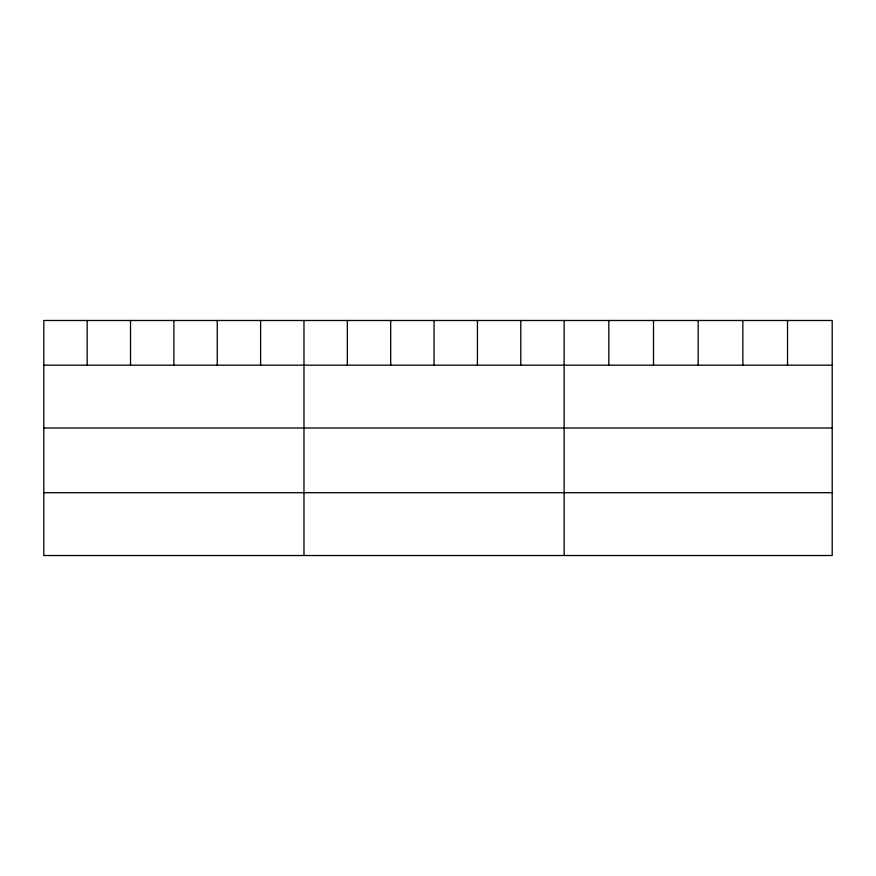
<?xml version="1.0" encoding="UTF-8"?>
<svg xmlns="http://www.w3.org/2000/svg" width="876" height="876" viewBox="0 0 876 876"><rect width="100%" height="100%" fill="white"/><g stroke="black" fill="none" stroke-linecap="round" stroke-linejoin="round"><path stroke-width="1.31" d="M832.2 365.172L832.2 555.515L43.8 555.515L43.8 320.485L832.2 320.485L832.2 365.172L43.8 365.172M43.8 427.981L832.2 427.981M43.8 492.695L832.2 492.695M787.524 320.485L787.524 365.172M742.848 320.485L742.848 365.172M698.172 320.485L698.172 365.172M653.496 320.485L653.496 365.172M608.82 320.485L608.82 365.172M564.144 320.485L564.144 555.515M520.782 320.485L520.782 365.172M477.42 320.485L477.42 365.172M434.058 320.485L434.058 365.172M390.696 320.485L390.696 365.172M347.334 320.485L347.334 365.172M303.972 320.485L303.972 555.515M260.61 320.485L260.61 365.172M217.248 320.485L217.248 365.172M173.886 320.485L173.886 365.172M130.524 320.485L130.524 365.172M87.162 320.485L87.162 365.172"/></g></svg>
